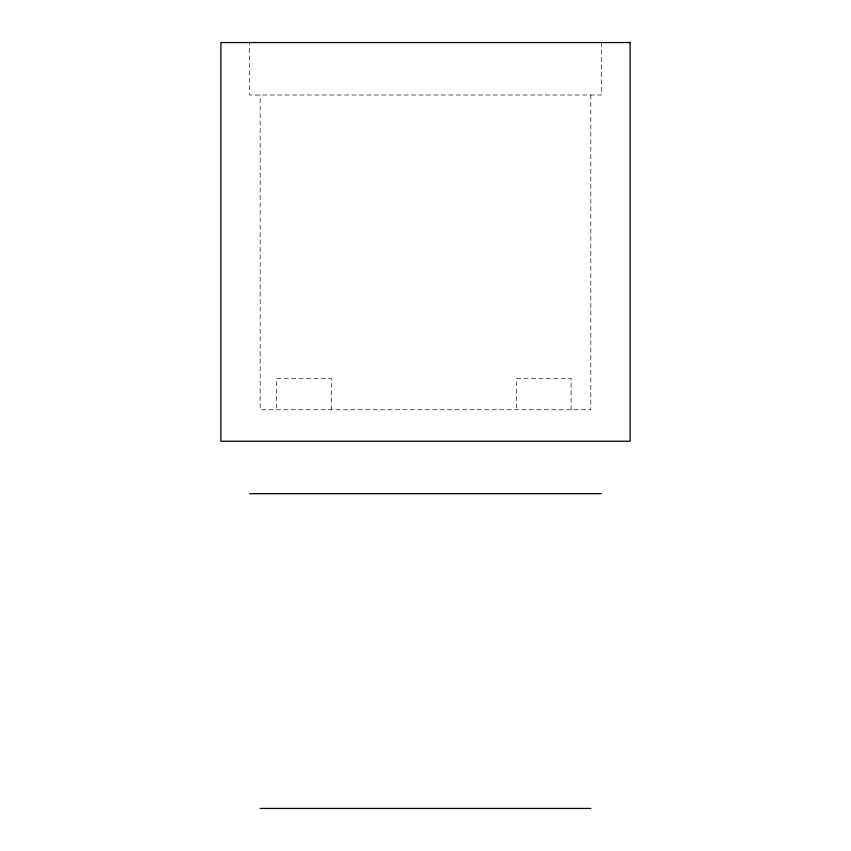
<?xml version="1.0" encoding="UTF-8"?>
<svg xmlns="http://www.w3.org/2000/svg" width="851" height="851" viewBox="0 0 851 851"><rect width="100%" height="100%" fill="white"/><g stroke="black" fill="none" stroke-linecap="round" stroke-linejoin="round"><path stroke-width="0.64" stroke-dasharray="4.25 3.19" d="M601.317 42.55L601.317 95.014L249.683 95.014L249.683 42.55M590.828 95.014L590.828 409.767L260.172 409.767L260.172 95.014M571.095 409.767L571.095 378.291L516.546 378.291L516.546 409.767M331.262 409.767L331.262 378.291L276.703 378.291L276.703 409.767"/><path stroke-width="1.28" d="M249.683 493.697L601.317 493.697M260.172 808.45L590.828 808.45M630.091 42.55L220.909 42.55L220.909 441.233L630.091 441.233L630.091 42.55"/></g></svg>
